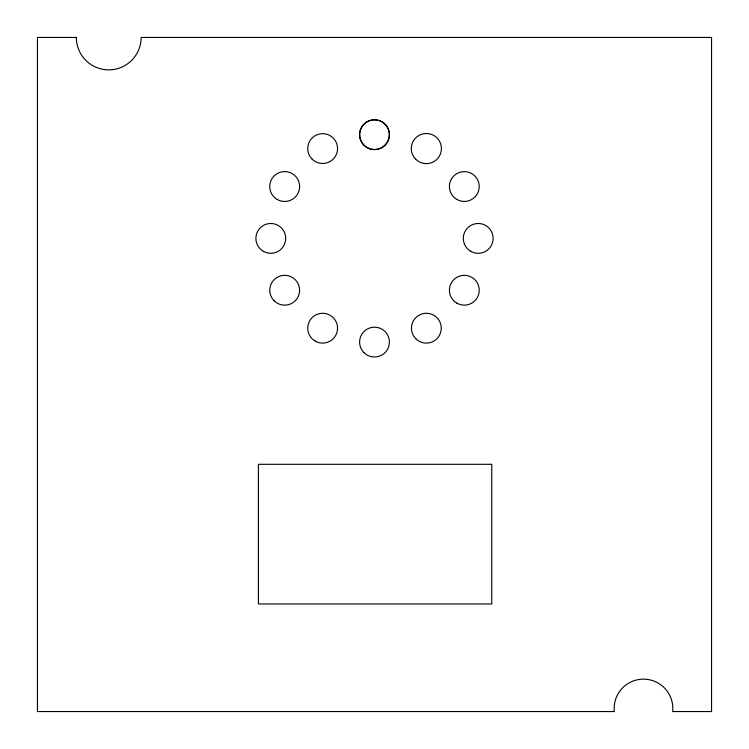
<?xml version="1.0" encoding="UTF-8"?>
<svg xmlns="http://www.w3.org/2000/svg" width="749" height="749" viewBox="0 0 749 749"><rect width="100%" height="100%" fill="white"/><g stroke="black" fill="none" stroke-linecap="round" stroke-linejoin="round"><path stroke-width="1.12" d="M378.357 120.28A14.905 14.905 0 0 1 386.709 143.228A14.905 14.905 0 0 1 362.291 143.228A14.905 14.905 0 0 1 370.643 120.28M371.588 120.055A14.905 14.905 0 0 1 377.412 120.055M76.342 37.45L37.45 37.45L37.45 711.55L614.32 711.55A29.333 29.333 0 0 1 643.494 679.137A29.333 29.333 0 0 1 672.658 711.55L711.55 711.55L711.55 37.45L141.158 37.45A32.413 32.413 0 0 1 108.745 69.863A32.413 32.413 0 0 1 76.342 37.45M491.747 464.314L258.405 464.314L258.405 603.966L491.747 603.966L491.747 464.314M415.704 159.228A15.064 15.064 0 0 0 440.908 152.468A15.064 15.064 0 0 0 422.455 134.015A15.064 15.064 0 0 0 415.704 159.228M277.214 199.468A14.933 14.933 0 0 0 299.619 186.529A14.933 14.933 0 0 0 277.214 173.599A14.933 14.933 0 0 0 277.214 199.468M363.958 352.629A14.905 14.905 0 0 0 388.9 345.954A14.905 14.905 0 0 0 370.643 327.688A14.905 14.905 0 0 0 363.958 352.629M367.076 147.534A14.84 14.84 0 0 0 389.34 134.68A14.84 14.84 0 0 0 367.076 121.825A14.84 14.84 0 0 0 367.076 147.534M456.862 199.44A14.905 14.905 0 0 0 479.22 186.529A14.905 14.905 0 0 0 456.862 173.618A14.905 14.905 0 0 0 456.862 199.44M470.756 251.299A14.905 14.905 0 0 0 493.114 238.388A14.905 14.905 0 0 0 470.756 225.477A14.905 14.905 0 0 0 470.756 251.299M456.862 303.148A14.905 14.905 0 0 0 479.22 290.238A14.905 14.905 0 0 0 456.862 277.327A14.905 14.905 0 0 0 456.862 303.148M415.817 338.735A14.905 14.905 0 0 0 440.758 332.06A14.905 14.905 0 0 0 422.492 313.794A14.905 14.905 0 0 0 415.817 338.735M315.189 341.104A14.905 14.905 0 0 0 337.556 328.193A14.905 14.905 0 0 0 315.189 315.282A14.905 14.905 0 0 0 315.189 341.104M274.143 300.78A14.905 14.905 0 0 0 299.085 294.095A14.905 14.905 0 0 0 280.828 275.838A14.905 14.905 0 0 0 274.143 300.78M263.339 251.299A14.905 14.905 0 0 0 285.697 238.388A14.905 14.905 0 0 0 263.339 225.477A14.905 14.905 0 0 0 263.339 251.299M312.108 159.116A14.905 14.905 0 0 0 337.05 152.431A14.905 14.905 0 0 0 318.784 134.174A14.905 14.905 0 0 0 312.108 159.116"/></g></svg>
